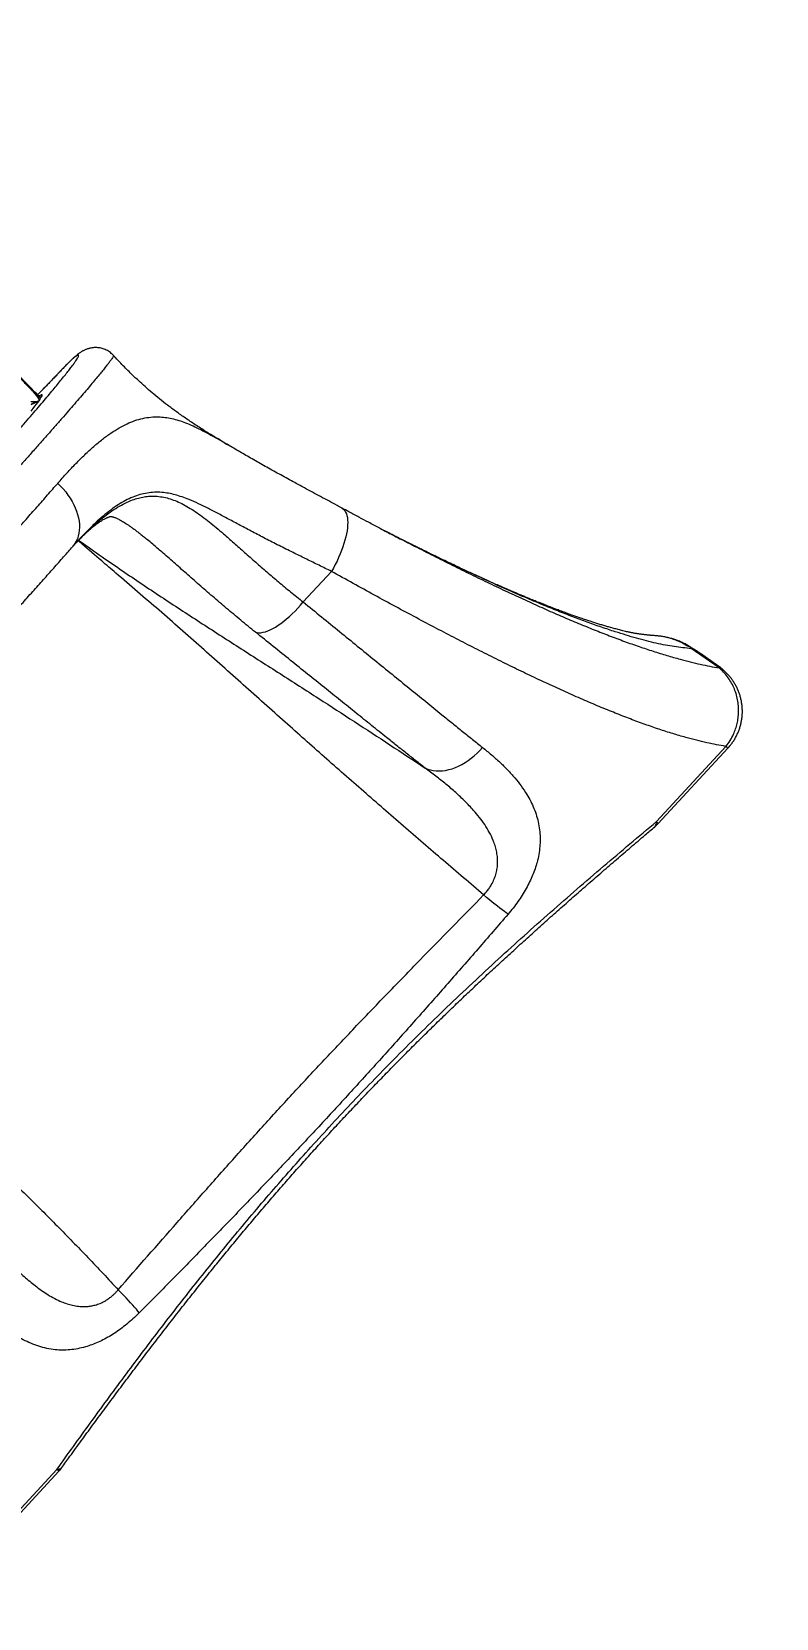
# Model space of a CAD drawing. Header units: millimetres. Extents: x -7720 to 6073, y -7402 to 5433.
# Drawn here: x 1476 to 2418, y -4230 to -2226 of the extents above; entities that cross this region are included whole.
import ezdxf

# ---------------------------------------------------------------- set-up
doc = ezdxf.new("R2010")
doc.units = ezdxf.units.MM
for name, color, linetype in [('DIKOM_ОБЪЕКТ', 7, 'Continuous'), ('DIKOM_РАЗМЕР_ЗОНА', 7, 'Continuous'), ('DIKOM_РАЗМЕР_ОБЪЕКТА', 7, 'Continuous')]:
    doc.layers.add(name, color=color, linetype=linetype)
doc.styles.add('style1', font='arial.ttf', dxfattribs={"width": 0.8})
doc.dimstyles.new('1-50', dxfattribs={"dimtxt": 300, "dimasz": 200, "dimexe": 100, "dimexo": 0, "dimgap": 100, "dimtad": 1, "dimtxsty": 'style1', "dimcen": 200, "dimclrd": 7, "dimclre": 7, "dimclrt": 7, "dimadec": 1, "dimazin": 2, "dimtfac": 1, "dimtmove": 0, "dimatfit": 2, "dimfxl": 0, "dimlwd": 25, "dimlwe": 18, "dimarcsym": 0})

# ---------------------------------------------------------------- blocks, each defined once
blk = doc.blocks.new('*D1')
at = {"layer": 'Defpoints', "color": 0, "transparency": 16777216}
for p in [(-3938.7, 77.3), (4572.7, -275.2), (4572.7, -6577.9)]:
    blk.add_point(p, dxfattribs=at)
at = {"layer": 'DIKOM_РАЗМЕР_ОБЪЕКТА', "color": 7, "lineweight": 18, "transparency": 16777216}
for p, q in [((-3938.7, 77.3), (-3938.7, -6677.9)), ((4572.7, -275.2), (4572.7, -6677.9))]:
    blk.add_line(p, q, dxfattribs=at)
at = {"layer": 'DIKOM_РАЗМЕР_ОБЪЕКТА', "color": 7, "lineweight": 25, "transparency": 16777216}
blk.add_line((-3738.7, -6577.9), (4372.7, -6577.9), dxfattribs=at)
at = {"layer": 'DIKOM_РАЗМЕР_ОБЪЕКТА', "color": 7, "transparency": 16777216}
for points in [[(-3738.7, -6544.6), (-3738.7, -6611.2), (-3938.7, -6577.9)], [(4372.7, -6544.6), (4372.7, -6611.2), (4572.7, -6577.9)]]:
    blk.add_solid(points, dxfattribs=at)
at = {"layer": 'DIKOM_РАЗМЕР_ОБЪЕКТА', "color": 7, "transparency": 16777216, "insert": (317, -6324.7), "char_height": 300, "attachment_point": 5, "style": 'style1'}
blk.add_mtext('8500', dxfattribs=at)
blk = doc.blocks.new('*D2')
at = {"layer": 'Defpoints', "color": 0, "transparency": 16777216}
for p in [(-2365.2, 5433), (-7269.6, -6016.1), (1801, -6016.1)]:
    blk.add_point(p, dxfattribs=at)
at = {"layer": 'DIKOM_РАЗМЕР_ЗОНА', "color": 7, "lineweight": 18, "transparency": 16777216}
for p, q in [((-2365.2, 5433), (-7369.6, 5433)), ((1801, -6016.1), (-7369.6, -6016.1))]:
    blk.add_line(p, q, dxfattribs=at)
at = {"layer": 'DIKOM_РАЗМЕР_ЗОНА', "color": 7, "lineweight": 25, "transparency": 16777216}
blk.add_line((-7269.6, 5233), (-7269.6, -5816.1), dxfattribs=at)
at = {"layer": 'DIKOM_РАЗМЕР_ЗОНА', "color": 7, "transparency": 16777216}
for points in [[(-7302.9, 5233), (-7236.2, 5233), (-7269.6, 5433)], [(-7302.9, -5816.1), (-7236.2, -5816.1), (-7269.6, -6016.1)]]:
    blk.add_solid(points, dxfattribs=at)
at = {"layer": 'DIKOM_РАЗМЕР_ЗОНА', "color": 7, "transparency": 16777216, "insert": (-7522.7, -291.5), "char_height": 300, "attachment_point": 5, "rotation": 90, "style": 'style1'}
blk.add_mtext('11500', dxfattribs=at)
blk = doc.blocks.new('*D3')
at = {"layer": 'Defpoints', "color": 0, "transparency": 16777216}
for p in [(-5938.7, -432.4), (6072.7, -1006.9), (6072.7, -7302.4)]:
    blk.add_point(p, dxfattribs=at)
at = {"layer": 'DIKOM_РАЗМЕР_ЗОНА', "color": 7, "lineweight": 18, "transparency": 16777216}
for p, q in [((-5938.7, -432.4), (-5938.7, -7402.4)), ((6072.7, -1006.9), (6072.7, -7402.4))]:
    blk.add_line(p, q, dxfattribs=at)
at = {"layer": 'DIKOM_РАЗМЕР_ЗОНА', "color": 7, "lineweight": 25, "transparency": 16777216}
blk.add_line((-5738.7, -7302.4), (5872.7, -7302.4), dxfattribs=at)
at = {"layer": 'DIKOM_РАЗМЕР_ЗОНА', "color": 7, "transparency": 16777216}
for points in [[(-5738.7, -7269.1), (-5738.7, -7335.8), (-5938.7, -7302.4)], [(5872.7, -7269.1), (5872.7, -7335.8), (6072.7, -7302.4)]]:
    blk.add_solid(points, dxfattribs=at)
at = {"layer": 'DIKOM_РАЗМЕР_ЗОНА', "color": 7, "transparency": 16777216, "insert": (67, -7049.3), "char_height": 300, "attachment_point": 5, "style": 'style1'}
blk.add_mtext('12000', dxfattribs=at)

msp = doc.modelspace()

# ---------------------------------------------------------------- linework, layer by layer
at = {"layer": 'DIKOM_ОБЪЕКТ', "color": 7, "linetype": 'Continuous', "lineweight": 15}
for p, q in [((1531.673, -2635.703), (1532.277, -2635.162)), ((1509.105, -2658.22), (1508.899, -2658.456)), ((1484.421, -2693.02), (1475.074, -2697.046)), ((1475.12, -2693.053), (1476.205, -2693.049)), ((1488.157, -2687.297), (1487.412, -2687.688)), ((1535.936, -2867.609), (1535.794, -2867.765)), ((1622.147, -2867.373), (1621.898, -2867.166)), ((1855.287, -2907.692), (1819.521, -2946.309)), ((2267.77, -2989.235), (2267.309, -2989.216)), ((2266.016, -3223.812), (2354.095, -3128.714)), ((2268.407, -3226.09), (2356.487, -3130.992)), ((1420.08, -4137.158), (1508.16, -4042.06)), ((1422.472, -4139.436), (1510.552, -4044.338))]:
    msp.add_line(p, q, dxfattribs=at)
at = {"layer": 'DIKOM_ОБЪЕКТ', "color": 7, "linetype": 'Continuous', "lineweight": 15, "flags": 128}
for points in [[(1485.311, -2686.192), (1486.176, -2685.58), (1487.275, -2684.877), (1488.135, -2684.432), (1488.757, -2684.246), (1489.141, -2684.318)], [(1489.141, -2684.318), (1489.284, -2684.648), (1489.189, -2685.236), (1488.854, -2686.082), (1488.28, -2687.185), (1488.033, -2687.614)], [(1488.033, -2687.614), (1487.467, -2688.544), (1486.417, -2690.158), (1485.129, -2692.025), (1483.605, -2694.145), (1481.847, -2696.514), (1479.855, -2699.132), (1477.632, -2701.996), (1475.179, -2705.104)], [(1509.096, -2796.466), (1512.644, -2799.945), (1516.004, -2803.579), (1519.158, -2807.347), (1522.089, -2811.232), (1524.784, -2815.213), (1527.229, -2819.27), (1529.411, -2823.384), (1531.319, -2827.532), (1532.944, -2831.695), (1534.277, -2835.851), (1535.312, -2839.978), (1536.043, -2844.058), (1536.467, -2848.067), (1536.581, -2851.987), (1536.386, -2855.797), (1535.881, -2859.478), (1535.071, -2863.013), (1533.957, -2866.381), (1532.547, -2869.568), (1530.848, -2872.555), (1528.867, -2875.33), (1527.802, -2876.601)], [(1868.491, -2827.824), (1869.303, -2828.313), (1870.765, -2829.503), (1872.051, -2830.993), (1873.152, -2832.777), (1874.065, -2834.845), (1874.784, -2837.187), (1875.305, -2839.792), (1875.627, -2842.647), (1875.747, -2845.736), (1875.665, -2849.045), (1875.381, -2852.556), (1874.896, -2856.253), (1874.214, -2860.117), (1873.337, -2864.128), (1872.271, -2868.267), (1871.019, -2872.512), (1869.589, -2876.842), (1867.988, -2881.236), (1866.223, -2885.671), (1864.305, -2890.126), (1862.241, -2894.578), (1860.043, -2899.004), (1857.721, -2903.383), (1855.287, -2907.692)], [(1759.193, -2984.501), (1761.296, -2985.002), (1763.608, -2985.193), (1766.116, -2985.074), (1768.806, -2984.644), (1771.665, -2983.906), (1774.677, -2982.864), (1777.824, -2981.524), (1781.091, -2979.893), (1784.458, -2977.98), (1787.909, -2975.796), (1791.423, -2973.352), (1794.983, -2970.661), (1798.568, -2967.739), (1802.158, -2964.601), (1805.735, -2961.264), (1809.28, -2957.747), (1812.771, -2954.069), (1816.191, -2950.249), (1819.521, -2946.309)], [(2345.303, -3029.516), (2327.937, -3017.091), (2310.168, -3005.21), (2310.168, -3005.21)], [(1973.697, -3156.127), (1976.968, -3157.485), (1980.412, -3158.534), (1984.01, -3159.269), (1987.744, -3159.684), (1991.594, -3159.778), (1995.541, -3159.551), (1999.565, -3159.003), (2003.645, -3158.138), (2007.761, -3156.96), (2011.89, -3155.475), (2016.012, -3153.69), (2020.106, -3151.615), (2024.15, -3149.261), (2028.125, -3146.639), (2032.009, -3143.763), (2035.783, -3140.648), (2039.427, -3137.309), (2042.922, -3133.764), (2046.252, -3130.031)], [(2078.491, -3340.751), (2076.283, -3339.154), (2073.839, -3337.337), (2071.174, -3335.31), (2068.302, -3333.085), (2065.239, -3330.674), (2062.001, -3328.09), (2058.607, -3325.348), (2055.075, -3322.462), (2051.425, -3319.448), (2047.677, -3316.323)], [(1612.279, -3844.178), (1610.53, -3842.079), (1608.543, -3839.762), (1606.328, -3837.241), (1603.897, -3834.529), (1601.265, -3831.641), (1598.446, -3828.593), (1595.455, -3825.402), (1592.308, -3822.086), (1589.025, -3818.663), (1585.621, -3815.152)], [(1508.16, -4042.06), (1509.986, -4041.934), (1511.559, -4041.586), (1512.866, -4041.018), (1513.898, -4040.235), (1514.366, -4039.688)]]:
    msp.add_lwpolyline(points, dxfattribs=at)
at = {"layer": 'DIKOM_ОБЪЕКТ', "color": 7, "linetype": 'Continuous', "lineweight": 15}
for centre, radius, start, end in [((2343.597, -3028.035), 2.259, 319.040794, 354.554214), ((2295.743, -3192.37), 86.355, 45.297789, 47.489443), ((2258.573, -3225.066), 7.548, 316.515253, 9.562208), ((2231.724, -3192.114), 50, 310.293846, 317.194352), ((2218.651, -3275.938), 70.431, 45.053056, 47.740165), ((1460.724, -4094.261), 70.534, 45.055011, 47.73821), ((1473.868, -4010.362), 50, 317.194352, 324.083722)]:
    msp.add_arc(centre, radius, start, end, dxfattribs=at)
for points, knots in [([(1579.441, -2634.728), (1579.335, -2634.603), (1578.558, -2633.684), (1576.884, -2632.187), (1574.463, -2630.293), (1571.899, -2628.706), (1569.26, -2627.404), (1566.583, -2626.388), (1563.911, -2625.649), (1561.288, -2625.169), (1558.757, -2624.925), (1556.351, -2624.888), (1554.094, -2625.023), (1552.002, -2625.296), (1550.073, -2625.675), (1548.297, -2626.135), (1546.652, -2626.658), (1545.12, -2627.23), (1543.639, -2627.863), (1542.225, -2628.542), (1540.836, -2629.28), (1539.431, -2630.095), (1537.919, -2631.045), (1536.177, -2632.224), (1534.178, -2633.679), (1532.912, -2634.66), (1532.271, -2635.156)], [0, 0, 0, 0, 0.004937953, 0.036513582, 0.067536602, 0.09805336, 0.128110876, 0.157739785, 0.186959959, 0.215780813, 0.244218347, 0.272330789, 0.300263208, 0.328278662, 0.356668188, 0.385923704, 0.416661306, 0.449625732, 0.485763088, 0.527524145, 0.573327789, 0.627286205, 0.692459483, 0.774605853, 0.885983974, 1, 1, 1, 1]), ([(869.951, -3349.691), (869.266, -3350.755), (867.894, -3352.886), (866.934, -3354.848), (866.653, -3356.021), (866.974, -3356.488), (867.864, -3356.339), (869.348, -3355.556), (871.449, -3354.111), (874.177, -3351.992), (877.503, -3349.221), (881.384, -3345.835), (885.798, -3341.857), (890.714, -3337.318), (896.166, -3332.19), (902.203, -3326.425), (908.837, -3320.006), (916.072, -3312.93), (923.828, -3305.274), (932.008, -3297.134), (940.584, -3288.539), (949.524, -3279.524), (958.896, -3270.022), (968.777, -3259.954), (979.168, -3249.315), (990.066, -3238.11), (1001.347, -3226.464), (1012.886, -3214.507), (1024.656, -3202.267), (1036.629, -3189.777), (1048.886, -3176.952), (1061.523, -3163.69), (1074.533, -3149.997), (1087.903, -3135.887), (1101.479, -3121.52), (1115.796, -3106.331), (1130.855, -3090.311), (1146.644, -3073.468), (1162.675, -3056.322), (1178.911, -3038.908), (1195.317, -3021.266), (1210.895, -3004.469), (1225.61, -2988.563), (1239.447, -2973.573), (1253.217, -2958.621), (1267.027, -2943.592), (1280.85, -2928.512), (1294.664, -2913.407), (1308.307, -2898.451), (1321.623, -2883.816), (1334.598, -2869.52), (1347.222, -2855.574), (1359.595, -2841.868), (1371.808, -2828.302), (1383.832, -2814.904), (1395.64, -2801.706), (1407.094, -2788.86), (1418.07, -2776.506), (1428.561, -2764.653), (1438.566, -2753.304), (1448.163, -2742.372), (1457.419, -2731.778), (1466.303, -2721.557), (1474.789, -2711.736), (1482.777, -2702.433), (1490.175, -2693.751), (1496.987, -2685.692), (1503.223, -2678.243), (1508.938, -2671.343), (1514.169, -2664.943), (1518.886, -2659.078), (1523.067, -2653.771), (1526.661, -2649.088), (1529.629, -2645.078), (1531.984, -2641.732), (1533.742, -2639.031), (1534.926, -2636.946), (1535.536, -2635.47), (1535.548, -2634.63), (1534.952, -2634.438), (1533.759, -2634.891), (1532.174, -2635.868), (1530.448, -2637.095), (1529.267, -2638.013), (1528.677, -2638.472)], [0, 0, 0, 0, 0.01446512, 0.02896465, 0.04089645, 0.05283842, 0.06478007, 0.07671143, 0.08898953, 0.10127899, 0.11356856, 0.12584676, 0.13777937, 0.14972228, 0.16166512, 0.17359764, 0.18587792, 0.1981695, 0.21046107, 0.22274135, 0.2346549, 0.24657872, 0.25850249, 0.27041606, 0.28267439, 0.29494384, 0.3072133, 0.31947158, 0.33140563, 0.34334997, 0.35529427, 0.36722833, 0.37950904, 0.39180099, 0.40409307, 0.41637374, 0.43015954, 0.44395342, 0.45773919, 0.47182273, 0.4859147, 0.49999823, 0.51191569, 0.52384358, 0.53577142, 0.54768896, 0.5599529, 0.57222806, 0.58450312, 0.59676704, 0.60868444, 0.62061211, 0.63253977, 0.64445707, 0.65671967, 0.66899342, 0.68126721, 0.69352979, 0.70546268, 0.71740581, 0.72934899, 0.74128186, 0.75356124, 0.76585188, 0.77814245, 0.7904218, 0.802353, 0.8142946, 0.82623618, 0.83816736, 0.85044629, 0.8627365, 0.87502673, 0.88730573, 0.89922195, 0.91114856, 0.92307513, 0.93499126, 0.94725277, 0.95952527, 0.97179818, 0.98406022, 0.99202727, 1, 1, 1, 1]), ([(1579.431, -2634.736), (1579.447, -2634.737), (1579.661, -2634.754), (1579.5, -2635.404), (1578.876, -2636.767), (1577.526, -2638.917), (1575.55, -2641.739), (1572.949, -2645.221), (1569.752, -2649.333), (1565.984, -2654.043), (1561.627, -2659.378), (1556.638, -2665.387), (1551.002, -2672.088), (1544.712, -2679.489), (1537.836, -2687.508), (1530.459, -2696.047), (1522.606, -2705.08), (1514.312, -2714.569), (1505.518, -2724.58), (1496.152, -2735.196), (1486.207, -2746.421), (1475.686, -2758.252), (1464.708, -2770.556), (1453.405, -2783.181), (1441.809, -2796.096), (1429.951, -2809.266), (1417.741, -2822.793), (1405.081, -2836.785), (1391.975, -2851.236), (1378.437, -2866.132), (1364.619, -2881.303), (1350.682, -2896.574), (1336.653, -2911.915), (1322.562, -2927.296), (1308.303, -2942.833), (1293.764, -2958.646), (1278.963, -2974.718), (1263.919, -2991.027), (1248.804, -3007.385), (1233.026, -3024.435), (1216.604, -3042.149), (1199.576, -3060.485), (1182.486, -3078.853), (1165.375, -3097.209), (1148.287, -3115.503), (1132.243, -3132.644), (1117.248, -3148.632), (1103.284, -3163.493), (1089.53, -3178.101), (1075.883, -3192.566), (1062.373, -3206.856), (1049.027, -3220.94), (1036.003, -3234.651), (1023.453, -3247.828), (1011.388, -3260.462), (999.809, -3272.553), (988.616, -3284.204), (977.728, -3295.501), (967.178, -3306.408), (956.995, -3316.894), (947.298, -3326.835), (938.192, -3336.126), (929.678, -3344.766), (921.75, -3352.764), (914.344, -3360.183), (907.412, -3367.072), (900.986, -3373.397), (895.09, -3379.13), (889.796, -3384.201), (885.158, -3388.554), (881.168, -3392.202), (877.809, -3395.168), (875.051, -3397.476), (872.869, -3399.152), (871.35, -3400.102), (870.531, -3400.442), (870.437, -3400.224), (870.413, -3400.168)], [0, 0, 0, 0, 0.00102552, 0.01426454, 0.02788341, 0.04151482, 0.05514635, 0.06876526, 0.08202457, 0.0952954, 0.10856615, 0.12182539, 0.13547118, 0.1491295, 0.16278783, 0.17643355, 0.18969398, 0.20296596, 0.21623784, 0.22949835, 0.2431444, 0.2568029, 0.27046156, 0.2841076, 0.29735084, 0.31060556, 0.32386018, 0.33710342, 0.35073028, 0.36436959, 0.37800891, 0.39163571, 0.40488019, 0.41813609, 0.43139188, 0.44463633, 0.45826535, 0.47190685, 0.48554831, 0.4991774, 0.51449806, 0.52982749, 0.54514815, 0.56079966, 0.57646064, 0.59211214, 0.60537386, 0.61864706, 0.63192028, 0.64518197, 0.65882913, 0.67248882, 0.68614852, 0.69979564, 0.71303464, 0.72628508, 0.73953549, 0.7527745, 0.76639669, 0.78003139, 0.79366606, 0.80728829, 0.82054901, 0.83382123, 0.84709344, 0.86035415, 0.874002, 0.8876624, 0.90132285, 0.91497078, 0.92822692, 0.94149463, 0.95476219, 0.96801821, 0.98166145, 0.99531718, 1, 1, 1, 1]), ([(1528.677, -2638.472), (1528.647, -2638.496), (1528.263, -2638.804), (1527.178, -2639.769), (1524.826, -2642.033), (1521.714, -2645.143), (1517.969, -2648.97), (1513.687, -2653.412), (1510.495, -2656.775), (1508.899, -2658.456)], [0, 0, 0, 0, 0.013639587, 0.178893136, 0.344135457, 0.508048875, 0.671972844, 0.835993983, 1, 1, 1, 1]), ([(1531.643, -2635.669), (1531.637, -2635.674), (1531.368, -2635.894), (1530.605, -2636.533), (1529.281, -2637.7), (1527.715, -2639.167), (1526.1, -2640.731), (1524.411, -2642.4), (1522.595, -2644.222), (1520.618, -2646.231), (1518.537, -2648.365), (1516.344, -2650.631), (1514.055, -2653.015), (1511.674, -2655.512), (1510.017, -2657.253), (1509.142, -2658.182), (1509.105, -2658.221)], [0, 0, 0, 0, 0.00145817, 0.06224084, 0.14030827, 0.24467684, 0.3336233, 0.41698359, 0.50476436, 0.58897084, 0.67206836, 0.75425454, 0.83571425, 0.91646369, 0.99647429, 1, 1, 1, 1]), ([(1528.677, -2638.472), (1528.844, -2638.292), (1529.769, -2637.293), (1530.816, -2636.419), (1531.673, -2635.703)], [0, 0, 0, 0, 0.18058944, 1, 1, 1, 1]), ([(1727.19, -2749.42), (1721.322, -2745.993), (1710.982, -2739.955), (1696.222, -2730.862), (1683.168, -2722.536), (1670.753, -2714.243), (1659.106, -2706.049), (1648.225, -2697.969), (1638.038, -2689.989), (1628.525, -2682.141), (1619.605, -2674.406), (1612.125, -2667.609), (1605.872, -2661.716), (1600.497, -2656.508), (1594.802, -2650.837), (1588.616, -2644.483), (1583.435, -2639.036), (1580.357, -2635.671), (1579.468, -2634.7)], [0, 0, 0, 0, 0.113788231, 0.200516212, 0.285880985, 0.366748323, 0.442381953, 0.514522779, 0.582456897, 0.646814439, 0.708148035, 0.766926302, 0.804220451, 0.8417526, 0.883213772, 0.929054676, 0.979514978, 1, 1, 1, 1]), ([(1487.661, -2688.172), (1485.222, -2685.825), (1479.963, -2680.765), (1472.02, -2672.905), (1463.811, -2664.623), (1455.745, -2656.285), (1449.778, -2650.022), (1446.545, -2646.527), (1445.91, -2645.841)], [0, 0, 0, 0, 0.16954757, 0.36553526, 0.561345776, 0.756940859, 0.952278062, 1, 1, 1, 1]), ([(1485.663, -2691.227), (1485.64, -2691.124), (1485.526, -2690.596), (1484.776, -2689.273), (1483.433, -2687.279), (1481.631, -2684.978), (1479.419, -2682.375), (1476.808, -2679.47), (1473.862, -2676.301), (1470.626, -2672.894), (1467.145, -2669.27), (1463.483, -2665.475), (1459.117, -2660.947), (1454.043, -2655.655), (1450.305, -2651.695), (1448.436, -2649.715)], [0, 0, 0, 0, 0.0196706, 0.10100194, 0.17639697, 0.25203122, 0.32742451, 0.40280112, 0.47841706, 0.55379254, 0.62915892, 0.70476471, 0.78012976, 0.89006445, 1, 1, 1, 1]), ([(1448.917, -2649.079), (1450.296, -2650.541), (1453.053, -2653.466), (1457.168, -2657.779), (1461.174, -2661.948), (1465.021, -2665.936), (1468.726, -2669.778), (1472.228, -2673.429), (1475.475, -2676.86), (1478.416, -2680.041), (1480.985, -2682.933), (1483.162, -2685.528), (1484.863, -2687.767), (1485.926, -2689.343), (1486.254, -2690.048), (1486.349, -2690.252)], [0, 0, 0, 0, 0.08451029, 0.16901924, 0.24898209, 0.32920093, 0.40916405, 0.48919319, 0.5694769, 0.64950473, 0.72949561, 0.80974248, 0.88973237, 0.96813213, 1, 1, 1, 1]), ([(1509.124, -2658.197), (1508.393, -2658.969), (1506.6, -2660.865), (1503.836, -2663.771), (1500.84, -2666.91), (1497.964, -2669.908), (1495.221, -2672.754), (1492.628, -2675.43), (1490.203, -2677.917), (1487.942, -2680.219), (1485.872, -2682.31), (1484.48, -2683.707), (1483.838, -2684.343), (1483.77, -2684.411)], [0, 0, 0, 0, 0.071438479, 0.175296, 0.278990007, 0.382327484, 0.485127707, 0.587203859, 0.688387018, 0.788350137, 0.888249708, 0.988071082, 1, 1, 1, 1]), ([(1508.899, -2658.456), (1507.498, -2659.935), (1504.695, -2662.894), (1500.638, -2667.146), (1496.723, -2671.225), (1493.028, -2675.048), (1489.616, -2678.55), (1486.507, -2681.715), (1484.688, -2683.54), (1483.795, -2684.436)], [0, 0, 0, 0, 0.14239778, 0.28480047, 0.43133401, 0.5778683, 0.7202701, 0.86266972, 1, 1, 1, 1]), ([(1484.443, -2692.958), (1484.347, -2692.996), (1482.594, -2693.69), (1479.785, -2694.701), (1476.922, -2695.652), (1475.841, -2696.012)], [0, 0, 0, 0, 0.0345766, 0.63535524, 1, 1, 1, 1]), ([(1476.205, -2693.049), (1477.469, -2693.031), (1479.996, -2692.997), (1482.746, -2692.856), (1484.243, -2692.544), (1484.819, -2692.424)], [0, 0, 0, 0, 0.38072593, 0.76187048, 1, 1, 1, 1]), ([(1488.757, -2685.962), (1488.758, -2685.957), (1488.762, -2685.923), (1488.724, -2686.098), (1488.567, -2686.478), (1488.269, -2687.1), (1487.931, -2687.685), (1487.765, -2687.971)], [0, 0, 0, 0, 0.03454321, 0.23156839, 0.46755303, 0.7397457, 1, 1, 1, 1]), ([(1509.096, -2796.466), (1512.993, -2792.064), (1520.789, -2783.257), (1532.185, -2771.194), (1543.472, -2759.958), (1554.629, -2749.735), (1565.667, -2740.584), (1576.353, -2732.759), (1586.706, -2726.259), (1596.755, -2721.037), (1606.753, -2716.986), (1616.719, -2714.164), (1626.701, -2712.587), (1636.124, -2712.28), (1645.027, -2712.999), (1653.456, -2714.497), (1662.033, -2716.796), (1670.894, -2719.895), (1680.133, -2723.805), (1689.855, -2728.502), (1700.021, -2733.873), (1710.903, -2739.98), (1719.026, -2744.683), (1723.815, -2747.497), (1724.448, -2747.869)], [0, 0, 0, 0, 0.05025898, 0.10055012, 0.15080668, 0.20234387, 0.25391891, 0.30545479, 0.35486119, 0.40430222, 0.45370962, 0.50434915, 0.55502387, 0.60566646, 0.64790695, 0.69018222, 0.73245772, 0.77469861, 0.8181022, 0.86154914, 0.90499142, 0.94838826, 0.99318641, 1, 1, 1, 1]), ([(1868.559, -2827.703), (1866.454, -2826.575), (1860.826, -2823.562), (1851.8, -2818.717), (1841.48, -2813.169), (1831.303, -2807.691), (1822.141, -2802.761), (1814.061, -2798.402), (1806.213, -2794.143), (1797.776, -2789.537), (1788.796, -2784.597), (1780.025, -2779.735), (1771.465, -2774.95), (1763.115, -2770.243), (1754.979, -2765.616), (1747.05, -2761.063), (1739.334, -2756.59), (1731.795, -2752.173), (1726.88, -2749.288), (1724.451, -2747.863)], [0, 0, 0, 0, 0.038730082, 0.103528057, 0.168335082, 0.233078898, 0.297707545, 0.344941879, 0.391897896, 0.453706921, 0.515217693, 0.576459727, 0.637467385, 0.698272787, 0.758908372, 0.819405052, 0.879794556, 0.940596579, 1, 1, 1, 1]), ([(1027.612, -3316.319), (1031.352, -3312.5), (1038.837, -3304.858), (1050.557, -3292.833), (1062.611, -3280.423), (1075.13, -3267.488), (1088.101, -3254.04), (1101.514, -3240.088), (1115.214, -3225.788), (1129.043, -3211.309), (1142.97, -3196.681), (1156.967, -3181.935), (1171.139, -3166.961), (1185.596, -3151.64), (1200.322, -3135.987), (1215.297, -3120.02), (1230.351, -3103.924), (1245.313, -3087.877), (1260.16, -3071.906), (1274.87, -3056.038), (1289.55, -3040.156), (1304.314, -3024.138), (1319.136, -3008.009), (1333.991, -2991.795), (1348.708, -2975.683), (1363.114, -2959.866), (1377.19, -2944.362), (1390.926, -2929.189), (1404.435, -2914.221), (1417.818, -2899.348), (1431.045, -2884.601), (1444.089, -2870.011), (1456.796, -2855.749), (1469.825, -2841.076), (1483.063, -2826.107), (1496.454, -2810.904), (1504.883, -2801.277), (1509.096, -2796.466)], [0, 0, 0, 0, 0.02771564, 0.05545538, 0.0831952, 0.11091099, 0.13943205, 0.16797904, 0.19652624, 0.22504718, 0.25275893, 0.28049481, 0.30823033, 0.33594223, 0.36445711, 0.39299809, 0.42153876, 0.4500536, 0.47779094, 0.50555215, 0.5333136, 0.56105077, 0.58959545, 0.61816604, 0.64673676, 0.67528142, 0.70299003, 0.73072236, 0.75845465, 0.78616326, 0.81467506, 0.84321298, 0.87175113, 0.900263, 0.93350189, 0.96676117, 1, 1, 1, 1]), ([(1530.894, -2873.127), (1532.851, -2871.047), (1538.047, -2865.523), (1546.442, -2857.209), (1556.098, -2848.224), (1565.735, -2840.044), (1575.325, -2832.757), (1584.868, -2826.472), (1594.374, -2821.255), (1603.13, -2817.485), (1611.148, -2814.944), (1618.446, -2813.378), (1625.716, -2812.575), (1633.287, -2812.548), (1641.164, -2813.436), (1649.365, -2815.324), (1657.656, -2818.168), (1666.059, -2821.962), (1674.606, -2826.66), (1683.191, -2832.126), (1691.848, -2838.278), (1700.607, -2845.025), (1709.557, -2852.337), (1719.864, -2861.116), (1731.698, -2871.502), (1745.259, -2883.573), (1759.17, -2895.915), (1773.441, -2908.358), (1788.107, -2920.84), (1803.411, -2933.507), (1814.151, -2942.042), (1819.521, -2946.309)], [0, 0, 0, 0, 0.02094712, 0.05561008, 0.09109737, 0.12661011, 0.16209238, 0.19789881, 0.2337381, 0.26954032, 0.29744069, 0.32537841, 0.35331525, 0.38121453, 0.41293176, 0.44467591, 0.47639669, 0.50898829, 0.54160408, 0.57420028, 0.60613149, 0.63809391, 0.67006038, 0.70199694, 0.74581629, 0.78967006, 0.83348982, 0.87487546, 0.91626059, 0.95813025, 1, 1, 1, 1]), ([(1855.287, -2907.692), (1850.006, -2905.117), (1839.44, -2899.966), (1824.004, -2892.339), (1807.79, -2884.404), (1791.005, -2876.11), (1773.877, -2867.372), (1757.415, -2858.814), (1741.676, -2850.504), (1726.697, -2842.533), (1712.671, -2835.034), (1699.53, -2828.127), (1687.091, -2822.01), (1676.066, -2817.15), (1666.269, -2813.466), (1657.559, -2810.795), (1649.009, -2808.867), (1640.303, -2807.707), (1631.392, -2807.529), (1622.243, -2808.475), (1613.109, -2810.528), (1603.981, -2813.687), (1594.845, -2817.942), (1585.563, -2823.372), (1576.09, -2830.012), (1566.402, -2837.8), (1556.615, -2846.546), (1546.714, -2856.248), (1539.825, -2863.317), (1536.192, -2867.326), (1535.936, -2867.609)], [0, 0, 0, 0, 0.03499339, 0.0700028, 0.1049968, 0.14725727, 0.1896386, 0.23208253, 0.27452802, 0.31691194, 0.35917422, 0.40009383, 0.44103986, 0.48195638, 0.51346519, 0.54500688, 0.57654237, 0.60804277, 0.64271459, 0.67751273, 0.71237115, 0.74722387, 0.78200882, 0.81667204, 0.85266389, 0.88876043, 0.92492708, 0.96111247, 0.99725285, 1, 1, 1, 1]), ([(1531.65, -2872.286), (1531.826, -2872.1), (1533.373, -2870.459), (1536.174, -2867.606), (1540.015, -2863.776), (1543.669, -2860.275), (1547.145, -2857.07), (1550.442, -2854.16), (1553.561, -2851.534), (1556.496, -2849.186), (1559.139, -2847.187), (1561.504, -2845.497), (1563.696, -2844.024), (1565.805, -2842.703), (1567.77, -2841.569), (1569.527, -2840.643), (1571.075, -2839.91), (1572.41, -2839.349), (1573.533, -2838.94), (1574.448, -2838.66), (1575.161, -2838.489), (1575.68, -2838.398), (1576.059, -2838.364), (1576.211, -2838.36), (1576.716, -2838.388), (1577.4, -2838.483), (1578.248, -2838.663), (1579.11, -2838.896), (1580.239, -2839.253), (1581.607, -2839.754), (1583.316, -2840.463), (1585.235, -2841.349), (1587.368, -2842.428), (1589.72, -2843.715), (1592.283, -2845.216), (1595.056, -2846.943), (1598.044, -2848.907), (1601.243, -2851.11), (1604.687, -2853.584), (1608.376, -2856.337), (1612.308, -2859.37), (1616.495, -2862.704), (1619.793, -2865.382), (1621.738, -2867.008), (1622.159, -2867.36)], [0, 0, 0, 0, 0.003311805, 0.029122584, 0.054446102, 0.079313518, 0.103760756, 0.127829984, 0.151570002, 0.175036702, 0.198295387, 0.218321928, 0.239209387, 0.261889526, 0.284558575, 0.307290148, 0.330213226, 0.353494635, 0.377355809, 0.40210613, 0.428206364, 0.456411774, 0.488160454, 0.527107642, 0.559864579, 0.590464434, 0.619372111, 0.640173037, 0.659902664, 0.684015759, 0.707304206, 0.730091977, 0.752657756, 0.775201064, 0.797817566, 0.820821608, 0.843557345, 0.866861029, 0.890759462, 0.915279481, 0.940438221, 0.966243121, 0.992692061, 1, 1, 1, 1]), ([(1915.767, -2852.817), (1915.665, -2852.764), (1911.103, -2850.392), (1902.501, -2845.877), (1889.744, -2839.139), (1878.575, -2833.189), (1871.369, -2829.33), (1868.477, -2827.781)], [0, 0, 0, 0, 0.006567271, 0.293943587, 0.548409647, 0.818778949, 1, 1, 1, 1]), ([(1915.646, -2852.752), (1916.228, -2853.057), (1921.942, -2856.055), (1927.555, -2858.946), (1932.596, -2861.542)], [0, 0, 0, 0, 0.10177965, 1, 1, 1, 1]), ([(1949.581, -2870.159), (1949.603, -2870.168), (1949.661, -2870.194), (1949.055, -2869.891), (1947.592, -2869.156), (1946.366, -2868.54), (1945.248, -2867.976), (1944.098, -2867.396), (1942.746, -2866.712), (1941.137, -2865.897), (1939.056, -2864.84), (1936.798, -2863.69), (1934.3, -2862.413), (1931.789, -2861.125), (1929.126, -2859.754), (1926.606, -2858.453), (1924.543, -2857.384), (1923.346, -2856.762), (1922.859, -2856.509)], [0, 0, 0, 0, 0.03038577, 0.08050849, 0.13428796, 0.18028055, 0.21816457, 0.25618495, 0.30533707, 0.36406817, 0.42902228, 0.52770558, 0.60388285, 0.69211076, 0.78919965, 0.87904435, 0.95075301, 1, 1, 1, 1]), ([(1932.596, -2861.542), (1935.683, -2863.143), (1946.931, -2868.977), (1966.003, -2878.708), (1990.004, -2890.839), (2013.814, -2902.7), (2037.445, -2914.282), (2060.64, -2925.444), (2083.369, -2936.157), (2105.433, -2946.312), (2126.83, -2955.905), (2147.566, -2964.942), (2167.799, -2973.484), (2187.501, -2981.512), (2206.845, -2989.085), (2225.765, -2996.143), (2244.225, -3002.652), (2262.081, -3008.567), (2279.342, -3013.896), (2294.953, -3018.343), (2309.05, -3022.044), (2321.666, -3025.044), (2333.828, -3027.608), (2341.478, -3028.88), (2345.303, -3029.516)], [0, 0, 0, 0, 0.01797872, 0.06551447, 0.11301099, 0.16188682, 0.21080546, 0.25973886, 0.30865836, 0.35753495, 0.40523383, 0.45297178, 0.50072313, 0.54846178, 0.59616154, 0.64521502, 0.69430645, 0.74341839, 0.79252426, 0.84158992, 0.88112527, 0.9206593, 0.96032999, 1, 1, 1, 1]), ([(1108.77, -3329.023), (1110.132, -3327.625), (1113.565, -3324.1), (1119.213, -3318.282), (1125.671, -3311.614), (1132.25, -3304.805), (1138.949, -3297.857), (1145.786, -3290.75), (1152.736, -3283.51), (1159.804, -3276.133), (1166.959, -3268.65), (1174.207, -3261.055), (1181.546, -3253.35), (1189.006, -3245.505), (1196.571, -3237.535), (1204.225, -3229.458), (1211.951, -3221.293), (1219.729, -3213.058), (1227.542, -3204.772), (1235.375, -3196.453), (1243.244, -3188.081), (1251.172, -3179.635), (1259.17, -3171.101), (1267.22, -3162.499), (1275.306, -3153.846), (1283.412, -3145.158), (1291.535, -3136.439), (1299.672, -3127.693), (1307.822, -3118.92), (1315.959, -3110.149), (1324.066, -3101.397), (1332.165, -3092.642), (1340.261, -3083.877), (1348.351, -3075.107), (1356.404, -3066.362), (1364.423, -3057.644), (1372.406, -3048.951), (1380.353, -3040.284), (1388.264, -3031.644), (1396.139, -3023.03), (1403.966, -3014.456), (1411.731, -3005.936), (1419.412, -2997.495), (1427.001, -2989.143), (1434.492, -2980.884), (1441.888, -2972.716), (1449.192, -2964.636), (1456.405, -2956.642), (1463.529, -2948.733), (1470.567, -2940.906), (1477.52, -2933.158), (1484.344, -2925.538), (1491.032, -2918.055), (1497.584, -2910.709), (1504.033, -2903.463), (1510.373, -2896.323), (1516.585, -2889.31), (1522.411, -2882.719), (1526.091, -2878.542), (1527.802, -2876.599)], [0, 0, 0, 0, 0.01171912, 0.0295367, 0.04724409, 0.06479822, 0.08251444, 0.10021071, 0.11790651, 0.13561677, 0.1533719, 0.17092456, 0.18857819, 0.20630732, 0.22408628, 0.24188907, 0.25968552, 0.27744289, 0.29513461, 0.31273481, 0.33022683, 0.34781199, 0.36549542, 0.38317336, 0.40086221, 0.41858079, 0.4362288, 0.45390053, 0.47162083, 0.48930555, 0.50687685, 0.52442357, 0.54211077, 0.55976346, 0.57739491, 0.59501826, 0.61264676, 0.63028971, 0.64796001, 0.66567096, 0.68343466, 0.70117887, 0.71890375, 0.73656984, 0.75419621, 0.77180117, 0.78940346, 0.80701878, 0.82466234, 0.84235313, 0.86010973, 0.87795258, 0.89554475, 0.9131993, 0.9309441, 0.94875362, 0.96660197, 0.98446288, 1, 1, 1, 1]), ([(1527.81, -2876.605), (1528.969, -2875.294), (1531.556, -2872.367), (1534.255, -2869.384), (1535.771, -2867.769), (1535.928, -2867.602)], [0, 0, 0, 0, 0.42093022, 0.94000797, 1, 1, 1, 1]), ([(2047.677, -3316.323), (2030.659, -3301.847), (1996.622, -3272.894), (1946.081, -3229.348), (1895.899, -3185.71), (1846.102, -3141.977), (1795.417, -3097.005), (1743.805, -3050.871), (1699.673, -3011.601), (1664.116, -2980.3), (1637.251, -2956.849), (1610.15, -2933.374), (1585.973, -2912.596), (1562.558, -2892.585), (1546.57, -2878.958), (1536.539, -2870.412), (1534.854, -2868.976)], [0, 0, 0, 0, 0.09770894, 0.19542616, 0.29314816, 0.39086984, 0.48858268, 0.59376795, 0.69895317, 0.75157045, 0.80419344, 0.85680853, 0.90941465, 0.94356393, 0.99051744, 1, 1, 1, 1]), ([(1535.625, -2868.184), (1537.2, -2869.324), (1548.171, -2877.261), (1567.589, -2890.93), (1601.739, -2914.353), (1642.805, -2941.774), (1691.905, -2973.826), (1741.094, -3005.454), (1790.234, -3036.854), (1837.981, -3067.461), (1884.259, -3097.414), (1929.131, -3126.669), (1958.841, -3146.307), (1973.697, -3156.127)], [0, 0, 0, 0, 0.01099541, 0.07658128, 0.13440872, 0.24569061, 0.35699301, 0.46831545, 0.57964047, 0.69094079, 0.79395908, 0.89698058, 1, 1, 1, 1]), ([(1759.193, -2984.501), (1752.979, -2979.466), (1740.552, -2969.394), (1722.525, -2954.338), (1704.962, -2939.366), (1688.009, -2924.65), (1671.682, -2910.297), (1655.942, -2896.412), (1641.875, -2884.12), (1630.734, -2874.506), (1624.722, -2869.513), (1622.416, -2867.598)], [0, 0, 0, 0, 0.12180207, 0.24360621, 0.36630621, 0.48900726, 0.60947614, 0.72999837, 0.85045653, 0.94261541, 1, 1, 1, 1]), ([(2267.77, -2989.227), (2267.194, -2989.181), (2265.703, -2989.062), (2263.47, -2988.875), (2261.229, -2988.68), (2259.512, -2988.525), (2258.264, -2988.409), (2257.333, -2988.32), (2256.234, -2988.213), (2254.756, -2988.064), (2252.932, -2987.871), (2251.05, -2987.66), (2249.287, -2987.451), (2247.708, -2987.253), (2246.198, -2987.055), (2244.619, -2986.838), (2242.804, -2986.574), (2240.836, -2986.269), (2238.857, -2985.941), (2237.034, -2985.621), (2235.376, -2985.313), (2233.718, -2984.991), (2231.903, -2984.621), (2229.646, -2984.135), (2226.988, -2983.525), (2223.935, -2982.785), (2220.852, -2982.006), (2217.858, -2981.226), (2214.995, -2980.463), (2212.275, -2979.723), (2209.557, -2978.971), (2206.222, -2978.029), (2202.051, -2976.825), (2197.169, -2975.373), (2192.153, -2973.841), (2187.16, -2972.275), (2182.06, -2970.637), (2176.583, -2968.836), (2171.046, -2966.97), (2165.59, -2965.09), (2160.602, -2963.337), (2155.9, -2961.655), (2151.668, -2960.12), (2147.925, -2958.742), (2144.672, -2957.533), (2142.045, -2956.546), (2139.76, -2955.683), (2137.486, -2954.818), (2134.763, -2953.776), (2131.59, -2952.551), (2128.028, -2951.163), (2124.113, -2949.624), (2120.042, -2948.006), (2116.171, -2946.454), (2112.703, -2945.051), (2109.428, -2943.718), (2105.847, -2942.249), (2101.759, -2940.56), (2097.309, -2938.705), (2092.747, -2936.787), (2087.065, -2934.378), (2080.346, -2931.498), (2072.649, -2928.156), (2065.168, -2924.868), (2057.973, -2921.672), (2051.104, -2918.588), (2044.717, -2915.695), (2038.503, -2912.858), (2032.205, -2909.959), (2025.377, -2906.793), (2017.885, -2903.29), (2009.639, -2899.4), (2000.623, -2895.112), (1992.193, -2891.067), (1984.549, -2887.374), (1978.083, -2884.234), (1971.899, -2881.214), (1966.255, -2878.442), (1960.77, -2875.734), (1955.603, -2873.17), (1951.038, -2870.892), (1948.495, -2869.621), (1947.442, -2869.095)], [0, 0, 0, 0, 0.00745365, 0.01931151, 0.02895106, 0.036576, 0.04183428, 0.04552489, 0.04976246, 0.05775874, 0.06739464, 0.07707167, 0.08598801, 0.0938718, 0.10089616, 0.10902508, 0.11861379, 0.12956627, 0.14006303, 0.14943487, 0.15769724, 0.16560784, 0.17488865, 0.18565156, 0.19886996, 0.21242512, 0.22505061, 0.23621544, 0.2476795, 0.25764574, 0.26686737, 0.27778075, 0.29425971, 0.31203436, 0.32969258, 0.3467195, 0.36343534, 0.38140897, 0.40139188, 0.41781707, 0.43420263, 0.44903751, 0.46218063, 0.4736731, 0.48361212, 0.49199889, 0.49759615, 0.50432173, 0.51248945, 0.52201507, 0.53259214, 0.54397828, 0.55635474, 0.56801819, 0.57741098, 0.58610302, 0.59594035, 0.60778599, 0.62056033, 0.63318432, 0.64565747, 0.66736831, 0.68797938, 0.70779904, 0.72716281, 0.74491834, 0.76169264, 0.77677145, 0.79253523, 0.80942583, 0.82801133, 0.8482935, 0.87027296, 0.89395145, 0.90938438, 0.92528179, 0.94016437, 0.95371303, 0.96593283, 0.97993613, 0.99168909, 1, 1, 1, 1]), ([(2310.08, -3005.201), (2306.579, -3004.826), (2299.582, -3004.077), (2288.79, -3002.659), (2277.633, -3000.864), (2265.985, -2998.568), (2253.697, -2995.605), (2240.876, -2992.084), (2227.724, -2988.232), (2213.068, -2983.663), (2196.813, -2978.276), (2178.847, -2971.954), (2160.379, -2965.1), (2141.416, -2957.719), (2121.232, -2949.533), (2099.784, -2940.502), (2077.037, -2930.588), (2053.798, -2920.143), (2030.099, -2909.193), (2005.977, -2897.773), (1981.402, -2885.875), (1962.588, -2876.658), (1951.853, -2871.279), (1949.585, -2870.142)], [0, 0, 0, 0, 0.04148695, 0.08290883, 0.12424784, 0.16551233, 0.20674405, 0.2479731, 0.28917585, 0.33033889, 0.38201518, 0.43359651, 0.48506766, 0.53641914, 0.58766607, 0.64476304, 0.70175798, 0.75863389, 0.81537146, 0.87196325, 0.92845303, 0.98488487, 1, 1, 1, 1]), ([(2354.095, -3128.714), (2350.157, -3128.063), (2342.28, -3126.762), (2329.772, -3124.164), (2316.764, -3121.092), (2302.458, -3117.302), (2286.785, -3112.702), (2269.64, -3107.193), (2251.825, -3101.024), (2233.361, -3094.215), (2214.075, -3086.714), (2193.951, -3078.505), (2172.984, -3069.583), (2151.386, -3060.047), (2129.191, -3049.921), (2106.636, -3039.327), (2083.751, -3028.296), (2060.571, -3016.863), (2036.893, -3004.945), (2012.75, -2992.573), (1987.925, -2979.645), (1962.407, -2966.168), (1936.203, -2952.15), (1909.589, -2937.722), (1882.639, -2922.939), (1864.402, -2912.773), (1855.287, -2907.692)], [0, 0, 0, 0, 0.03600704, 0.07201413, 0.1081372, 0.14426039, 0.18642152, 0.22861763, 0.27082542, 0.31302147, 0.35518251, 0.39856768, 0.44199104, 0.48542707, 0.5288503, 0.57223532, 0.6143722, 0.6565442, 0.69872788, 0.74089986, 0.78303663, 0.82640372, 0.86980933, 0.91322769, 0.95663302, 1, 1, 1, 1]), ([(1819.521, -2946.309), (1827.267, -2952.613), (1842.762, -2965.227), (1865.564, -2983.768), (1888.004, -3002.007), (1910.161, -3020.014), (1932.007, -3037.774), (1953.512, -3055.251), (1974.514, -3072.298), (1992.656, -3086.993), (2008.119, -3099.482), (2021.072, -3109.908), (2033.812, -3120.125), (2042.105, -3126.729), (2046.252, -3130.031)], [0, 0, 0, 0, 0.09283977, 0.18573503, 0.27863081, 0.37147048, 0.46614852, 0.56088509, 0.65562194, 0.75029954, 0.81265697, 0.87501458, 0.93750739, 1, 1, 1, 1]), ([(1973.697, -3156.127), (1969.774, -3153.043), (1961.929, -3146.876), (1949.857, -3137.316), (1937.56, -3127.54), (1923.024, -3115.943), (1906.111, -3102.414), (1886.661, -3086.827), (1866.745, -3070.848), (1846.248, -3054.398), (1825.177, -3037.496), (1803.551, -3020.144), (1781.577, -3002.502), (1766.653, -2990.5), (1759.193, -2984.501)], [0, 0, 0, 0, 0.06259817, 0.12519596, 0.18793519, 0.25067449, 0.34336921, 0.43612286, 0.52887704, 0.62157353, 0.71614944, 0.8107838, 0.90542027, 1, 1, 1, 1]), ([(2310.08, -3005.201), (2310.08, -3005.201), (2310.08, -3003.225), (2304.565, -3002.271), (2300.436, -2998.839), (2294.911, -2996.373), (2289.071, -2993.907), (2282.524, -2991.782), (2275.322, -2990.179), (2270.375, -2989.338), (2267.821, -2989.237), (2267.77, -2989.235)], [0, 0, 0, 0, 0.00000508, 0.12636663, 0.25272974, 0.38140673, 0.5100818, 0.67055535, 0.8310168, 0.99661124, 1, 1, 1, 1]), ([(2310.525, -3004.029), (2309.389, -3003.316), (2306.73, -3001.646), (2302.426, -2999.307), (2297.68, -2997.004), (2292.914, -2995.007), (2288.121, -2993.299), (2283.235, -2991.859), (2278.187, -2990.688), (2273.266, -2989.809), (2270.012, -2989.476), (2268.529, -2989.324)], [0, 0, 0, 0, 0.089531112, 0.209662137, 0.326865641, 0.441692096, 0.554583257, 0.666444433, 0.781682829, 0.900454932, 1, 1, 1, 1]), ([(2310.132, -3005.188), (2310.124, -3005.195), (2310.113, -3005.204), (2310.086, -3005.202), (2310.08, -3005.201)], [0, 0, 0, 0, 0.77845555, 1, 1, 1, 1]), ([(2310.467, -3004.123), (2310.511, -3004.097), (2310.629, -3004.027), (2310.478, -3004.444), (2310.248, -3004.94), (2310.132, -3005.188)], [0, 0, 0, 0, 0.228812494, 0.614407377, 1, 1, 1, 1]), ([(2310.168, -3005.21), (2310.167, -3005.21), (2310.161, -3005.198), (2310.147, -3005.193), (2310.132, -3005.188)], [0, 0, 0, 0, 0.00639575, 1, 1, 1, 1]), ([(2345.81, -3028.297), (2343.093, -3026.326), (2336.627, -3021.634), (2325.851, -3014.241), (2316.786, -3008.155), (2311.509, -3004.737), (2310.495, -3004.08)], [0, 0, 0, 0, 0.23508849, 0.55958896, 0.91538961, 1, 1, 1, 1]), ([(2354.095, -3128.714), (2355.913, -3126.298), (2359.548, -3121.466), (2363.484, -3113.968), (2366.351, -3106.726), (2368.298, -3099.87), (2369.607, -3092.663), (2370.168, -3085.16), (2369.933, -3077.454), (2368.867, -3069.658), (2366.891, -3061.885), (2364.004, -3054.255), (2360.34, -3047.121), (2355.947, -3040.597), (2350.995, -3034.654), (2347.198, -3031.227), (2345.303, -3029.516)], [0, 0, 0, 0, 0.08247566, 0.16494837, 0.22897851, 0.29317883, 0.3572074, 0.42641634, 0.49584298, 0.56505347, 0.63888201, 0.71297025, 0.78680307, 0.85779151, 0.92900762, 1, 1, 1, 1]), ([(2356.478, -3130.991), (2356.524, -3130.945), (2357.673, -3129.783), (2359.712, -3127.297), (2362.567, -3123.532), (2365.141, -3119.539), (2367.438, -3115.388), (2369.417, -3111.131), (2371.086, -3106.789), (2372.457, -3102.349), (2373.529, -3097.79), (2374.283, -3093.177), (2374.71, -3088.573), (2374.825, -3083.993), (2374.634, -3079.412), (2374.131, -3074.808), (2373.312, -3070.228), (2372.191, -3065.75), (2370.783, -3061.392), (2369.098, -3057.146), (2367.118, -3052.979), (2364.843, -3048.91), (2362.303, -3045.001), (2359.518, -3041.282), (2356.507, -3037.764), (2353.258, -3034.417), (2349.742, -3031.283), (2347.254, -3029.225), (2345.892, -3028.289), (2345.838, -3028.252)], [0, 0, 0, 0, 0.00167769, 0.04197239, 0.08239643, 0.12307799, 0.16391097, 0.20418591, 0.24357181, 0.28335568, 0.32346419, 0.36379956, 0.40335134, 0.44216394, 0.48141285, 0.52106492, 0.56106366, 0.60085723, 0.63957334, 0.67863582, 0.7181259, 0.75803565, 0.79832012, 0.83781998, 0.87730003, 0.9172155, 0.95755823, 0.99830596, 1, 1, 1, 1]), ([(2046.252, -3130.031), (2050.007, -3133.072), (2057.524, -3139.161), (2068.049, -3148.561), (2077.931, -3158.238), (2087.026, -3168.249), (2095.247, -3178.638), (2101.952, -3188.633), (2107.3, -3198.174), (2111.457, -3207.211), (2114.826, -3216.629), (2117.315, -3226.444), (2118.765, -3236.186), (2119.242, -3245.815), (2118.85, -3255.283), (2117.558, -3265.09), (2115.468, -3274.47), (2112.751, -3283.33), (2109.628, -3291.587), (2105.872, -3299.95), (2101.512, -3308.315), (2096.546, -3316.636), (2091.033, -3324.847), (2085.042, -3332.946), (2080.671, -3338.153), (2078.491, -3340.751)], [0, 0, 0, 0, 0.06029697, 0.12073142, 0.18119612, 0.24161123, 0.30193214, 0.36215279, 0.40869289, 0.45536676, 0.50204031, 0.54862591, 0.59509249, 0.63483307, 0.67469545, 0.71451366, 0.75419406, 0.78515087, 0.81621518, 0.84725745, 0.87818392, 0.90857227, 0.93909815, 0.96961871, 1, 1, 1, 1]), ([(2047.677, -3316.323), (2048.891, -3315.016), (2051.321, -3312.399), (2054.533, -3308.177), (2057.842, -3303.073), (2060.821, -3297.164), (2063.176, -3290.552), (2064.648, -3284.113), (2065.226, -3279.019), (2065.421, -3273.594), (2065.146, -3267.849), (2063.992, -3260.764), (2062.162, -3253.952), (2059.264, -3246.036), (2054.997, -3237.163), (2049.086, -3227.512), (2042.342, -3218.328), (2034.065, -3208.488), (2024.16, -3198.029), (2012.488, -3187.035), (2000.109, -3176.433), (1987.184, -3166.141), (1978.191, -3159.463), (1973.697, -3156.127)], [0, 0, 0, 0, 0.021554183, 0.043177677, 0.064730331, 0.097023842, 0.1274361, 0.158002818, 0.188484478, 0.201156194, 0.238099228, 0.275186522, 0.312350161, 0.349397317, 0.409641613, 0.470033087, 0.530511968, 0.590876326, 0.672591337, 0.754397243, 0.836290056, 0.918198887, 1, 1, 1, 1]), ([(1508.16, -4042.06), (1515.095, -4032.367), (1528.966, -4012.981), (1550.068, -3983.778), (1571.442, -3954.483), (1593.129, -3925.114), (1615.143, -3895.704), (1637.499, -3866.283), (1660.216, -3836.885), (1683.306, -3807.535), (1706.744, -3778.304), (1730.536, -3749.221), (1754.691, -3720.316), (1779.206, -3691.611), (1804.069, -3663.133), (1829.598, -3634.549), (1855.803, -3605.891), (1882.682, -3577.188), (1909.881, -3548.819), (1938.674, -3519.479), (1969.098, -3489.244), (2001.159, -3458.179), (2033.491, -3427.59), (2066.033, -3397.488), (2098.94, -3367.687), (2132.175, -3338.186), (2165.686, -3308.956), (2199.208, -3280.161), (2232.687, -3251.751), (2254.908, -3233.123), (2266.016, -3223.812)], [0, 0, 0, 0, 0.03297274, 0.06594852, 0.09892099, 0.13202006, 0.16512282, 0.19822155, 0.23144126, 0.26467005, 0.29789812, 0.33111709, 0.36434182, 0.39757672, 0.4308114, 0.46403573, 0.49854556, 0.53306696, 0.56758848, 0.6020984, 0.64150127, 0.68092751, 0.72036303, 0.75979236, 0.79919765, 0.83934342, 0.87950835, 0.91968183, 0.9598508, 1, 1, 1, 1]), ([(1514.359, -4039.682), (1517.767, -4034.98), (1525.924, -4023.73), (1538.893, -4005.939), (1553.234, -3986.354), (1567.476, -3967.035), (1581.65, -3947.948), (1595.757, -3929.097), (1609.926, -3910.316), (1624.147, -3891.628), (1638.412, -3873.052), (1652.709, -3854.609), (1667.03, -3836.317), (1681.367, -3818.195), (1695.71, -3800.259), (1710.053, -3782.524), (1724.387, -3765.003), (1738.706, -3747.71), (1753.011, -3730.649), (1767.376, -3713.732), (1781.849, -3696.894), (1796.467, -3680.101), (1811.187, -3663.403), (1825.994, -3646.82), (1840.89, -3630.349), (1855.878, -3613.99), (1870.944, -3597.756), (1886.102, -3581.638), (1901.37, -3565.608), (1916.78, -3549.633), (1932.327, -3533.716), (1947.989, -3517.88), (1963.739, -3502.151), (1979.553, -3486.55), (1995.47, -3471.039), (2011.518, -3455.585), (2027.732, -3440.15), (2044.094, -3424.748), (2060.605, -3409.373), (2077.263, -3394.02), (2094.07, -3378.685), (2111.026, -3363.361), (2128.13, -3348.044), (2145.382, -3332.727), (2162.781, -3317.406), (2180.325, -3302.076), (2198.015, -3286.73), (2215.85, -3271.361), (2233.826, -3255.967), (2249.917, -3242.25), (2259.996, -3233.704), (2264.052, -3230.265)], [0, 0, 0, 0, 0.0162221, 0.03881443, 0.06119918, 0.08349048, 0.10508987, 0.12662622, 0.14808254, 0.16944095, 0.19068515, 0.21179981, 0.23277091, 0.25358546, 0.27423168, 0.29469908, 0.31497807, 0.33506052, 0.35493926, 0.37463486, 0.39445819, 0.41430605, 0.43411281, 0.45388472, 0.47362789, 0.49334866, 0.51305572, 0.53269254, 0.55236396, 0.57212098, 0.59193891, 0.61179252, 0.63165588, 0.65149618, 0.67129461, 0.69126247, 0.71133338, 0.73151538, 0.75181639, 0.77224409, 0.79280585, 0.81350937, 0.83436231, 0.85537168, 0.87654448, 0.89788801, 0.91940874, 0.94111323, 0.96301818, 0.98511511, 1, 1, 1, 1]), ([(1585.621, -3815.152), (1610.404, -3786.825), (1647.578, -3744.332), (1697.4, -3687.878), (1734.863, -3645.858), (1772.484, -3604.22), (1810.31, -3562.995), (1848.508, -3522.094), (1887.407, -3481.088), (1926.955, -3439.956), (1980.478, -3384.871), (2020.797, -3343.743), (2047.677, -3316.323)], [0, 0, 0, 0, 0.16609506, 0.24914915, 0.33220267, 0.41442091, 0.49663799, 0.57891312, 0.66118913, 0.74588552, 0.83058263, 1, 1, 1, 1]), ([(1100.354, -3338.214), (1103.714, -3341.623), (1111.264, -3349.283), (1126.359, -3364.567), (1145.629, -3383.976), (1168.216, -3406.526), (1190.753, -3428.81), (1213.277, -3450.846), (1240.892, -3477.539), (1273.716, -3508.778), (1311.766, -3544.629), (1350.518, -3581.031), (1389.869, -3618.274), (1429.675, -3656.497), (1469.271, -3695.205), (1508.535, -3734.492), (1547.422, -3774.361), (1572.889, -3801.556), (1585.621, -3815.152)], [0, 0, 0, 0, 0.020469451, 0.045993736, 0.092485356, 0.138989799, 0.185511849, 0.23204011, 0.278551837, 0.356308477, 0.43406625, 0.511823444, 0.593177873, 0.674551472, 0.755929103, 0.837299471, 0.918656481, 1, 1, 1, 1]), ([(2078.491, -3340.751), (2065.852, -3355.354), (2040.573, -3384.561), (2002.412, -3428.204), (1964.025, -3471.687), (1925.659, -3514.635), (1887.295, -3557.014), (1848.897, -3598.8), (1810.141, -3640.278), (1771.05, -3681.499), (1731.681, -3722.478), (1692.061, -3763.245), (1652.264, -3803.818), (1625.608, -3830.725), (1612.279, -3844.178)], [0, 0, 0, 0, 0.08449467, 0.16898899, 0.25351411, 0.33803855, 0.42063007, 0.5032205, 0.58589423, 0.6685687, 0.75140882, 0.83424944, 0.91712436, 1, 1, 1, 1]), ([(1415.592, -3743.939), (1419.721, -3748.833), (1427.987, -3758.627), (1440.596, -3772.685), (1453.493, -3786.093), (1466.768, -3798.643), (1478.501, -3808.495), (1488.529, -3815.99), (1496.728, -3821.453), (1505.206, -3826.317), (1513.262, -3830.115), (1520.832, -3832.951), (1527.872, -3834.917), (1535.163, -3836.17), (1541.813, -3836.525), (1547.716, -3836.196), (1552.798, -3835.436), (1558.358, -3834.039), (1563.707, -3832.022), (1568.759, -3829.435), (1573.067, -3826.725), (1576.913, -3823.818), (1580.277, -3820.839), (1583.097, -3818.038), (1584.815, -3816.073), (1585.621, -3815.152)], [0, 0, 0, 0, 0.08850897, 0.17714496, 0.2657551, 0.35425664, 0.44265292, 0.49236914, 0.54214688, 0.59188255, 0.64154065, 0.67868587, 0.71594102, 0.75311761, 0.79015513, 0.81411709, 0.83811447, 0.8620489, 0.89185145, 0.91251725, 0.93324347, 0.9538988, 0.96988567, 0.98587326, 1, 1, 1, 1]), ([(1612.279, -3844.178), (1610.815, -3845.628), (1606.905, -3849.503), (1600.298, -3855.454), (1592.474, -3861.851), (1584.512, -3867.69), (1576.449, -3872.942), (1568.338, -3877.537), (1560.223, -3881.482), (1552.204, -3884.752), (1543.527, -3887.611), (1534.268, -3889.809), (1524.514, -3891.157), (1515.068, -3891.547), (1505.302, -3891.015), (1495.269, -3889.422), (1485.014, -3886.676), (1475.123, -3882.981), (1465.524, -3878.426), (1456.171, -3873.091), (1447.036, -3867.04), (1438.125, -3860.356), (1428.355, -3852.236), (1417.761, -3842.482), (1406.368, -3830.986), (1398.913, -3822.709), (1395.186, -3818.572)], [0, 0, 0, 0, 0.0177812, 0.04749564, 0.07735125, 0.10721285, 0.13693684, 0.16718893, 0.1975534, 0.22794182, 0.25822604, 0.29774421, 0.3373969, 0.3770959, 0.4166776, 0.4645031, 0.51242738, 0.56038947, 0.60826638, 0.65668213, 0.70514143, 0.75361459, 0.80204902, 0.8680179, 0.93401945, 1, 1, 1, 1])]:
    msp.add_open_spline(points, degree=3, knots=knots, dxfattribs=at)

# ---------------------------------------------------------------- dimensions: what is measured, and where the dimension line sits
at = {"layer": 'DIKOM_РАЗМЕР_ЗОНА'}
dim = msp.add_linear_dim(base=(-7269.562, -6016.09), p1=(-2365.162, 5433.022), p2=(1800.959, -6016.09), angle=90, text='11500', dimstyle='1-50', dxfattribs=at)
dim.commit()
dim.dimension.update_dxf_attribs({"geometry": '*D2', "text_midpoint": (-7269.562, -291.534), "dimtype": 160})
dim = msp.add_linear_dim(base=(6072.676, -7302.437), p1=(-5938.714, -432.437), p2=(6072.676, -1006.937), text='12000', dimstyle='1-50', dxfattribs=at)
dim.commit()
dim.dimension.update_dxf_attribs({"geometry": '*D3', "text_midpoint": (66.981, -7302.437), "dimtype": 160})
at = {"layer": 'DIKOM_РАЗМЕР_ОБЪЕКТА'}
dim = msp.add_linear_dim(base=(4572.676, -6577.897), p1=(-3938.714, 77.288), p2=(4572.676, -275.211), text='8500', dimstyle='1-50', dxfattribs=at)
dim.commit()
dim.dimension.update_dxf_attribs({"geometry": '*D1', "text_midpoint": (316.981, -6577.897), "dimtype": 160})

doc.saveas('drawing.dxf')
